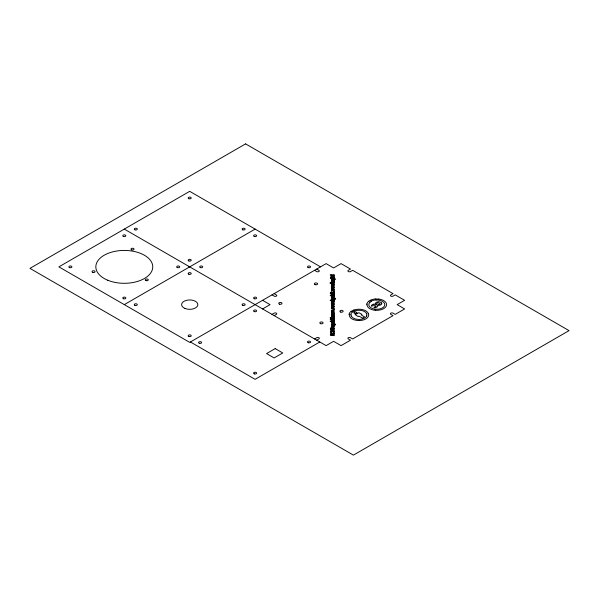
<?xml version="1.0" encoding="UTF-8"?>
<svg xmlns="http://www.w3.org/2000/svg" width="599" height="599" viewBox="0 0 599 599"><rect width="100%" height="100%" fill="white"/><g stroke="black" fill="none" stroke-linecap="round" stroke-linejoin="round"><path stroke-width="0.9" d="M350.954 314.475L351.156 316.002M349.18 314.258C348.932 319.08 355.14 320.577 358.966 320.532M366.955 304.007L366.873 304.839M366.79 315.98L366.865 313.839M354.106 312.528L354.323 312.349A2.898 1.67 0 0 1 354.601 312.184L355.267 311.997A1.153 0.666 0 0 1 355.529 311.989A1.101 0.636 0 0 1 355.896 312.042L356.787 312.558M369.845 302.21L370.414 301.769A20.516 11.845 0 0 1 370.781 301.522L371.605 301.065M351.246 311.345L353.792 310.005M369.059 301.11L370.564 300.234M352.774 311.892L354.743 310.874M124.293 304.629L255.114 229.095M262.579 308.949L270.052 304.629L262.579 300.316M271.998 314.385L274.155 313.142A1.527 0.884 0 0 1 276.311 313.142A1.527 0.884 0 0 1 276.311 314.385L274.155 315.628M314.55 338.952L316.706 337.709A1.527 0.884 0 0 1 318.863 337.709A1.527 0.884 0 0 1 318.863 338.952L316.706 340.195M319.791 341.984L255.099 379.332L190.422 341.977M331.397 286.06L334.302 285.521L334.302 285.094L332.43 284.802L334.302 284.518L334.302 284.083L331.397 283.552L331.397 283.986L333.299 284.3L331.397 284.592L331.397 285.019L333.299 285.296L331.397 285.618L331.397 286.509L333.299 286.824L331.397 287.108L331.397 287.542L333.299 287.82L331.397 288.141L331.397 289.025L333.299 289.339L331.397 289.631L331.397 290.058L333.299 290.343L331.397 290.665L331.397 291.099L334.302 290.56L334.302 290.133L332.43 289.841L334.302 289.557L334.302 289.13L331.397 288.598L334.302 288.037L334.302 287.61L332.43 287.325L334.302 287.041L334.302 286.607L331.397 286.075M375.708 298.998L378.875 299.088M376.082 300.017L377.475 300.017A7.315 4.223 0 0 1 378.231 300.077L378.478 300.106A8.079 4.665 0 0 1 384.813 304.704A8.079 4.665 0 0 1 378.171 309.204L374.967 309.204M359.273 320.525C363.189 320.637 369.882 318.533 368.572 313.479M375.745 310.319L378.823 310.2A9.883 5.705 0 0 0 386.617 304.644A9.883 5.705 0 0 0 378.882 299.058M188.97 266.458L189.703 266.862M320.525 266.862L189.703 191.336L58.882 266.862L189.703 342.388L326.118 263.627L333.598 267.948L341.071 263.627L350.49 269.071L348.333 270.314A1.527 0.884 0 0 0 348.333 271.557A1.527 0.884 0 0 0 350.49 271.557L352.646 270.314L393.041 293.637L390.885 294.88A1.527 0.884 0 0 0 390.885 296.123A1.527 0.884 0 0 0 393.041 296.123L395.198 294.88L404.617 300.316L397.137 304.629L404.617 308.949L395.198 314.385L393.041 313.142A1.527 0.884 0 0 0 390.885 313.142A1.527 0.884 0 0 0 390.885 314.385L393.041 315.628L352.646 338.952L350.49 337.709A1.527 0.884 0 0 0 348.333 337.709A1.527 0.884 0 0 0 348.333 338.952L350.49 340.195L341.071 345.63L333.598 341.318L326.118 345.63L124.293 229.095M316.706 269.071L318.863 270.314A1.527 0.884 0 0 1 318.863 271.557A1.527 0.884 0 0 1 316.706 271.557L314.55 270.314M274.155 293.637L276.311 294.88A1.527 0.884 0 0 1 276.311 296.123A1.527 0.884 0 0 1 274.155 296.123L271.998 294.88M381.556 303.049L381.338 302.802A3.751 2.164 0 0 0 380.971 302.51A4.575 2.643 0 0 0 380.41 302.188L380.283 302.128A2.823 1.632 0 0 0 377.003 302.008L376.651 302.203A3.519 2.037 0 0 0 375.715 302.937L375.595 303.206A2.082 1.205 0 0 0 375.558 303.476C375.798 304.591 377.123 303.671 377.273 302.922A1.423 0.824 0 0 1 377.565 302.772L377.797 302.712A0.988 0.569 0 0 1 378.164 302.675L380.14 303.843A1.018 0.592 0 0 1 380.073 304.052L379.886 304.247A1.647 0.951 0 0 1 379.624 304.397L379.407 304.479A1.131 0.651 0 0 1 378.92 304.547C378.081 304.187 377.505 305.58 378.665 305.295A2.89 1.67 0 0 0 380.575 304.928L380.687 304.869A2.898 1.677 0 0 0 381.653 303.027M353.844 310.057A9.666 5.578 0 0 1 368.37 313.509M375.73 310.379A9.869 5.698 0 0 1 367.03 304.839M370.474 300.211A9.883 5.705 0 0 1 375.685 298.953M366.843 304A9.861 5.691 0 0 1 368.984 301.072M374.996 309.121A7.892 4.56 0 0 1 369.98 302.255M354.825 310.948A7.899 4.56 0 0 1 366.738 313.854M349.075 314.25A9.809 5.661 0 0 1 351.149 311.3M350.827 314.468A8.566 4.942 0 0 1 352.646 311.832M366.663 315.965A7.952 4.59 0 0 1 358.966 319.454A7.952 4.59 0 0 1 351.239 315.995M371.507 300.998A8.521 4.919 0 0 1 376.067 299.942M354.099 312.558A1.018 0.584 0 0 0 354.091 313.097L355.349 313.666A1.123 0.651 0 0 0 355.731 313.644L356.278 313.464A2.958 1.707 0 0 0 356.555 313.307L356.772 313.12A1.078 0.621 0 0 0 356.884 312.918A1.131 0.651 0 0 0 356.869 312.693A1.078 0.621 0 0 0 356.787 312.566M335.485 298.916L334.459 299.702L331.397 299.717L331.397 299.298C330.685 298.721 333.433 297.067 334.302 298.766A0.996 0.577 0 0 1 334.04 299.163C335.126 300.039 334.452 298.01 334.946 298.175A0.854 0.494 0 0 1 335.343 298.414L335.485 298.916M335.485 324.68L334.459 325.467L331.397 325.474L331.397 325.062C330.685 324.478 333.433 322.824 334.302 324.531A0.996 0.577 0 0 1 334.04 324.928C335.126 325.796 334.452 323.774 334.946 323.939A0.854 0.494 0 0 1 335.343 324.179L335.485 324.68M334.369 306.576L333.935 307.227A0.846 0.487 0 0 1 333.396 307.339L332.198 306.254L332.101 307.28C329.697 304.165 335.148 308.133 333.478 305.767L334.369 306.576M331.352 310.971L332.258 311.892C330.992 310.439 334.811 310.589 333.321 311.914C336.091 311.263 332.16 309.174 331.352 310.971M334.377 333.059L334.354 333.216A1.295 0.749 0 0 1 334.002 333.613C332.939 334.062 328.559 333.516 331.322 332.325C330.034 333.763 334.714 333.523 333.478 332.318A1.198 0.689 0 0 1 334.062 332.535L334.377 333.059M334.377 331.307L334.354 331.464A1.191 0.689 0 0 1 334.002 331.846L331.786 331.636A1.093 0.629 0 0 1 331.719 331.262C332.116 330.468 330.251 331.404 331.269 332.011C328.312 330.947 333.875 329.428 334.377 331.307M334.369 313L333.935 313.621A1.453 0.839 0 0 1 333.156 313.846L332.527 313.846A1.43 0.824 0 0 1 331.756 313.621C330.184 312.206 334.167 311.36 334.369 313M334.369 277.21L330.363 277.217L331.397 276.566L334.369 277.21M334.369 278.288L330.363 278.295L331.397 277.644L334.369 278.288M334.369 292.694L330.363 292.701L331.397 292.05L334.369 292.694M334.369 318.451L330.363 318.466L331.397 317.814L334.369 318.451M331.352 303.341L331.434 303.835A1.198 0.696 0 0 0 332.003 304.187L333.074 304.299L333.074 303.184L333.748 303.408L333.508 304.277C335.492 303.753 333.373 302.143 332.228 302.787A1.325 0.764 0 0 0 331.561 303.064L331.352 303.341M331.352 308.208L331.434 308.702A1.198 0.696 0 0 0 332.003 309.054L333.074 309.166L333.074 308.051L333.748 308.275L333.508 309.144C335.492 308.62 333.373 307.01 332.228 307.654A1.325 0.764 0 0 0 331.561 307.931L331.352 308.208M334.369 279.83L333.748 280.422L332.198 280.489A1.295 0.749 0 0 1 331.554 280.227L331.824 279.314L331.397 278.894L335.41 278.894L335.41 279.344L333.95 279.344L334.369 279.83M331.359 275.585L332.018 276.281L334.302 276.304L334.302 275.854L331.921 275.577L334.302 275.218L334.302 274.769L330.289 274.769L330.289 275.218L331.764 275.218L331.359 275.585M331.359 294.131L332.018 294.82L334.302 294.843L334.302 294.401L331.921 294.124L334.302 293.757L334.302 293.315L330.289 293.315L330.289 293.757L331.764 293.757L331.359 294.131M331.359 319.888L332.018 320.577L334.302 320.607L334.302 320.158L331.921 319.881L334.302 319.522L334.302 319.072L330.289 319.072L330.289 319.522L331.764 319.522L331.359 319.888M331.359 296.999L331.981 297.703L334.302 297.725L334.302 297.284L331.921 297.007L334.302 296.64L334.302 296.191L331.397 296.191L331.824 296.602L331.359 296.999M331.359 322.756L331.981 323.46L334.302 323.482L334.302 323.041L331.921 322.764L334.302 322.397L334.302 321.955L331.397 321.955L331.824 322.367L331.359 322.756M331.359 314.969L331.621 316.527L334.302 316.654L334.302 316.205L331.921 315.973L334.302 315.643L334.302 315.194L331.921 314.962L334.302 314.625L334.302 314.183L331.397 314.183L331.794 314.587L331.359 314.969M331.352 305.34C331.741 306.126 332.902 304.307 334.302 305.086L334.302 304.644L331.397 304.644L331.809 305.056L331.352 305.34M330.341 329.18C330.154 331.779 334.182 328.289 333.591 330.206L334.302 330.206L334.302 328.649L331.681 329.735L330.91 329.457L331.457 328.701L330.341 329.18M330.341 334.586C330.154 337.192 334.182 333.703 333.591 335.612L334.302 335.612L334.302 334.055L331.681 335.141L330.91 334.863L331.457 334.107L330.341 334.586M355.192 314.595L358.202 316.594L359.003 316.13L362.388 318.084L364.551 316.834L361.167 314.879L361.961 314.423L358.936 312.708L355.229 314.535M331.966 303.394C332.198 304.644 333.179 302.667 331.966 303.394M331.966 308.26C332.198 309.511 333.179 307.534 331.966 308.26M332.011 312.835C333.066 314.64 334.699 311.682 332.011 312.835M331.988 279.568C333.141 281.238 334.684 278.498 331.988 279.568M333.68 298.894C331.756 300.331 331.666 297.493 333.68 298.894M333.68 324.651C331.756 326.088 331.666 323.258 333.68 324.651M332.31 331.195L333.733 331.329L332.31 331.195M371.605 305.438L371.567 305.527A2.044 1.183 0 0 0 371.537 305.797L371.65 306.254L372.952 305.715A1.123 0.651 0 0 1 373.005 305.497L373.244 305.243A1.468 0.846 0 0 1 373.536 305.101L373.761 305.033A0.981 0.569 0 0 1 374.135 304.996L376.12 306.156A1.018 0.592 0 0 1 376.06 306.374L375.873 306.561A1.64 0.951 0 0 1 375.603 306.718L375.393 306.8A1.131 0.651 0 0 1 374.907 306.868C374.061 306.508 373.469 307.908 374.63 307.624A2.92 1.685 0 0 0 376.546 307.257L376.659 307.19A3.309 1.909 0 0 0 377.505 306.538A2.583 1.49 0 0 0 377.527 305.378L377.392 305.213A4.163 2.403 0 0 0 376.494 304.577L376.127 304.404A3.16 1.827 0 0 0 375.58 304.225A2.725 1.572 0 0 0 372.877 304.412L372.63 304.524A3.512 2.029 0 0 0 371.694 305.258L371.605 305.438M245.59 143.88L29.95 268.374L353.41 455.12L569.05 330.626L245.59 143.88M275.196 348.603L266.562 353.582L274.11 357.94L282.743 352.961L275.196 348.603M332.819 326.822L330.274 328.2L334.302 328.2L334.302 327.773L333.493 327.773L333.493 326.822L332.819 326.822M332.819 327.241L331.449 327.773L332.819 327.773L332.819 327.241M334.302 301.918L331.397 302.585L331.397 302.128L333.373 301.716L331.397 301.312L331.397 300.84L334.302 301.522L334.302 301.918M334.377 282.062L330.221 282.638L334.377 282.062M334.377 282.96L330.221 283.544L334.377 282.96M334.377 317.185L330.221 317.769L334.377 317.185M332.168 280.976L331.397 280.976L331.397 281.418L332.168 281.418L332.168 280.976M334.302 280.976L333.538 280.976L333.538 281.418L334.302 281.418L334.302 280.976M334.302 291.339L333.538 291.339L333.538 291.78L334.302 291.78L334.302 291.339M331 295.292L330.289 295.292L330.289 295.741L331 295.741L331 295.292M334.302 295.292L331.397 295.292L331.397 295.741L334.302 295.741L334.302 295.292M331 300.159L330.289 300.159L330.289 300.601L331 300.601L331 300.159M334.302 300.159L331.397 300.159L331.397 300.601L334.302 300.601L334.302 300.159M334.302 309.526L333.538 309.526L333.538 309.975L334.302 309.975L334.302 309.526M331 321.057L330.289 321.057L330.289 321.498L331 321.498L331 321.057M334.302 321.057L331.397 321.057L331.397 321.498L334.302 321.498L334.302 321.057M332.168 325.998L331.397 325.998L331.397 326.448L332.168 326.448L332.168 325.998M334.302 325.998L333.538 325.998L333.538 326.448L334.302 326.448L334.302 325.998M315.156 284.682A1.625 0.936 0 0 0 317.597 283.866A1.625 0.936 0 0 0 315.156 283.05A1.625 0.936 0 0 0 315.156 284.682M320.637 323.677A1.625 0.936 0 0 0 323.078 322.868A1.625 0.936 0 0 0 320.637 322.052A1.625 0.936 0 0 0 320.637 323.677M279.553 304.18A1.625 0.936 0 0 0 281.994 303.364A1.625 0.936 0 0 0 279.553 302.555A1.625 0.936 0 0 0 279.553 304.18M340.719 312.086A1.625 0.936 0 0 0 343.16 311.27A1.625 0.936 0 0 0 340.719 310.462A1.625 0.936 0 0 0 340.719 312.086M308.245 342.748A1.527 0.884 0 0 0 310.537 341.984A1.527 0.884 0 0 0 308.245 341.22A1.527 0.884 0 0 0 308.245 342.748M254.335 373.873A1.527 0.884 0 0 0 256.627 373.11A1.527 0.884 0 0 0 254.335 372.346A1.527 0.884 0 0 0 254.335 373.873M199.34 343.294A1.527 0.884 0 0 0 201.623 342.531A1.527 0.884 0 0 0 199.34 341.767A1.527 0.884 0 0 0 199.34 343.294M254.335 311.622A1.527 0.884 0 0 0 256.627 310.859A1.527 0.884 0 0 0 254.335 310.095A1.527 0.884 0 0 0 254.335 311.622M188.812 274.215A1.527 0.884 0 0 0 191.216 273.586A1.527 0.884 0 0 0 189.074 272.702A1.527 0.884 0 0 0 188.812 274.215M184.979 308.455A8.131 4.695 0 0 0 197.805 305.093A8.131 4.695 0 0 0 186.356 300.361A8.131 4.695 0 0 0 184.979 308.455M242.722 305.34A1.527 0.884 0 0 0 245.126 304.711A1.527 0.884 0 0 0 242.984 303.828A1.527 0.884 0 0 0 242.722 305.34M134.902 305.34A1.527 0.884 0 0 0 137.306 304.711A1.527 0.884 0 0 0 135.164 303.828A1.527 0.884 0 0 0 134.902 305.34M188.812 336.466A1.527 0.884 0 0 0 191.216 335.837A1.527 0.884 0 0 0 189.074 334.953A1.527 0.884 0 0 0 188.812 336.466M123.529 236.5A1.527 0.884 0 0 0 125.812 235.736A1.527 0.884 0 0 0 123.529 234.973A1.527 0.884 0 0 0 123.529 236.5M177.311 267.581A1.527 0.884 0 0 0 179.715 266.952A1.527 0.884 0 0 0 177.574 266.061A1.527 0.884 0 0 0 177.311 267.581M145.901 280.564A1.527 0.884 0 0 0 148.305 279.935A1.527 0.884 0 0 0 146.156 279.052A1.527 0.884 0 0 0 145.901 280.564M92.755 272.365A1.527 0.884 0 0 0 95.084 271.647A1.527 0.884 0 0 0 92.838 270.838A1.527 0.884 0 0 0 92.755 272.365M107.708 280.22A28.46 16.435 0 0 0 152.618 268.472A28.46 16.435 0 0 0 112.545 251.894A28.46 16.435 0 0 0 107.708 280.22M69.491 267.581A1.527 0.884 0 0 0 71.895 266.952A1.527 0.884 0 0 0 69.754 266.061A1.527 0.884 0 0 0 69.491 267.581M131.675 249.85A1.527 0.884 0 0 0 134.049 249.177A1.527 0.884 0 0 0 131.847 248.33A1.527 0.884 0 0 0 131.675 249.85M123.529 298.751A1.527 0.884 0 0 0 125.812 297.988A1.527 0.884 0 0 0 123.529 297.224A1.527 0.884 0 0 0 123.529 298.751M254.35 236.5A1.527 0.884 0 0 0 256.634 235.736A1.527 0.884 0 0 0 254.35 234.973A1.527 0.884 0 0 0 254.35 236.5M308.133 267.581A1.527 0.884 0 0 0 310.537 266.952A1.527 0.884 0 0 0 308.395 266.061A1.527 0.884 0 0 0 308.133 267.581M200.44 267.626A1.527 0.884 0 0 0 202.724 266.862A1.527 0.884 0 0 0 200.44 266.098A1.527 0.884 0 0 0 200.44 267.626M254.35 298.751A1.527 0.884 0 0 0 256.634 297.988A1.527 0.884 0 0 0 254.35 297.224A1.527 0.884 0 0 0 254.35 298.751M242.85 229.859A1.527 0.884 0 0 0 245.133 229.095A1.527 0.884 0 0 0 242.85 228.339A1.527 0.884 0 0 0 242.85 229.859M188.812 198.688A1.527 0.884 0 0 0 191.216 198.059A1.527 0.884 0 0 0 189.074 197.168A1.527 0.884 0 0 0 188.812 198.688M134.902 229.814A1.527 0.884 0 0 0 137.306 229.185A1.527 0.884 0 0 0 135.164 228.294A1.527 0.884 0 0 0 134.902 229.814M188.94 260.984A1.527 0.884 0 0 0 191.223 260.221A1.527 0.884 0 0 0 188.94 259.457A1.527 0.884 0 0 0 188.94 260.984"/></g></svg>
